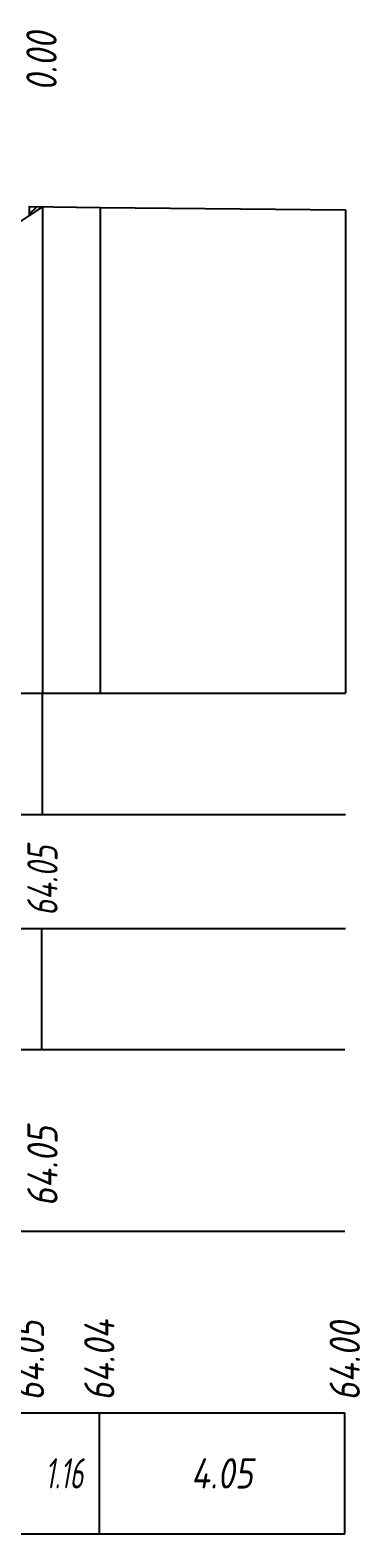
# Model space of a CAD drawing. Extents: x -717 to 1451, y -133302 to 233.
# Drawn here: x -187.5 to -160.2, y -130801.4 to -130677.2 of the extents above; entities that cross this region are included whole.
import ezdxf
from ezdxf.enums import TextEntityAlignment as Align

# ---------------------------------------------------------------- set-up
doc = ezdxf.new("R2010")
doc.units = 0
for name, color, linetype in [('Код_510', 7, 'Continuous'), ('Код_514', 1, 'Continuous'), ('Код_516', 1, 'Continuous'), ('Контур_0', 7, 'Continuous'), ('Контур_508', 7, 'Continuous'), ('Контур_512', 7, 'Continuous'), ('Контур_513', 7, 'Continuous'), ('Контур_818', 7, 'Continuous'), ('Красный поперечник', 1, 'Continuous'), ('Объём_2650', 7, 'Continuous'), ('Объём_2662', 7, 'Continuous'), ('Объём_2667', 7, 'Continuous'), ('Объём_2668', 7, 'Continuous'), ('Объём_2669', 7, 'Continuous'), ('Объём_2675', 7, 'Continuous'), ('Рабочие отметки', 7, 'Continuous'), ('Таблица', 7, 'Continuous'), ('Черный поперечник', 3, 'Continuous')]:
    doc.layers.add(name, color=color, linetype=linetype)
for name, color, linetype, true_color in [('Контур_2570', 7, 'Continuous', 0x80ff00), ('Контур_2741', 4, 'Continuous', 0x00ffff), ('Контур_2742', 4, 'Continuous', 0x00ffff), ('Контур_2743', 4, 'Continuous', 0x00ffff), ('Контур_2744', 7, 'Continuous', 0xa4ffff), ('Контур_2750', 4, 'Continuous', 0x00ffff), ('Контур_2751', 4, 'Continuous', 0x00ffff), ('Контур_2752', 4, 'Continuous', 0x00ffff), ('Контур_707', 4, 'Continuous', 0x00ffff), ('Объём_2600', 7, 'Continuous', 0x808000)]:
    doc.layers.add(name, color=color, linetype=linetype, true_color=true_color)
doc.styles.add('М', font='romand.shx', dxfattribs={"width": 0.8, "oblique": 10, "height": 2.5})

msp = doc.modelspace()

# ---------------------------------------------------------------- hatches: boundary and pattern name
at = {"layer": 'Объём_2600'}
h = msp.add_hatch(dxfattribs=at)
h.set_pattern_fill('ANSI31', color=6, scale=0.4)
h.set_pattern_definition([(45, (-469.3065, 10.0569), (-0.898025612, 0.898025612), [])])
h.paths.add_polyline_path([(-186.444, -130691.776), (-187.498, -130692.479), (-187.498, -130691.763)])

# ---------------------------------------------------------------- linework, layer by layer
at = {"layer": 'Код_510'}
for p, q in [((-181.747, -130801.364), (-181.747, -130791.364)), ((-161.498, -130801.364), (-161.498, -130791.364))]:
    msp.add_line(p, q, dxfattribs=at)
at = {"layer": 'Код_514'}
msp.add_line((-186.444, -130741.943), (-186.444, -130731.943), dxfattribs=at)
at = {"layer": 'Код_516'}
msp.add_line((-186.498, -130761.364), (-186.498, -130751.364), dxfattribs=at)
at = {"layer": 'Контур_0', "flags": 128}
msp.add_lwpolyline([(-195.654, -130697.916), (-186.444, -130691.776), (-186.444, -130691.776), (-186.444, -130691.776), (-186.444, -130691.776), (-186.444, -130691.776), (-186.444, -130691.776), (-186.444, -130691.776), (-186.444, -130691.776), (-186.444, -130691.776), (-186.444, -130691.776), (-186.444, -130691.776), (-186.444, -130691.776), (-186.444, -130691.776)], dxfattribs=at)
at = {"layer": 'Контур_2570', "flags": 128}
msp.add_lwpolyline([(-187.498, -130691.763), (-181.693, -130691.835), (-161.444, -130692.027)], dxfattribs=at)
at = {"layer": 'Контур_2741', "flags": 128}
msp.add_lwpolyline([(-186.444, -130691.776), (-186.444, -130691.776)], dxfattribs=at)
at = {"layer": 'Контур_2742', "flags": 128}
msp.add_lwpolyline([(-186.444, -130691.776), (-186.444, -130691.776)], dxfattribs=at)
at = {"layer": 'Контур_2743', "flags": 128}
msp.add_lwpolyline([(-186.444, -130691.776), (-186.444, -130691.776)], dxfattribs=at)
at = {"layer": 'Контур_2744', "flags": 128}
msp.add_lwpolyline([(-186.444, -130691.776), (-186.444, -130691.776)], dxfattribs=at)
msp.add_lwpolyline([(-186.444, -130691.776), (-186.444, -130691.776)], dxfattribs=at)
msp.add_lwpolyline([(-186.444, -130691.776), (-186.444, -130691.776)], dxfattribs=at)
msp.add_lwpolyline([(-186.444, -130691.776), (-186.444, -130691.776)], dxfattribs=at)
msp.add_lwpolyline([(-186.444, -130691.776), (-186.444, -130691.776)], dxfattribs=at)
msp.add_lwpolyline([(-186.444, -130691.776), (-186.444, -130691.776)], dxfattribs=at)
at = {"layer": 'Контур_2750', "flags": 128}
msp.add_lwpolyline([(-186.444, -130691.776), (-186.444, -130691.776)], dxfattribs=at)
at = {"layer": 'Контур_2751', "flags": 128}
msp.add_lwpolyline([(-186.444, -130691.776), (-186.444, -130691.776)], dxfattribs=at)
at = {"layer": 'Контур_2752', "flags": 128}
msp.add_lwpolyline([(-186.444, -130691.776), (-186.444, -130691.776)], dxfattribs=at)
at = {"layer": 'Контур_508', "flags": 128}
msp.add_lwpolyline([(-364.306, -130700.875), (-353.402, -130693.605), (-325.506, -130692.769), (-325.506, -130691.01), (-308.544, -130690.779), (-297.572, -130690.625), (-290.675, -130690.495), (-276.855, -130690.234), (-275.979, -130690.217), (-274.706, -130690.243), (-274.706, -130690.193), (-273.433, -130690.218), (-273.433, -130690.168), (-237.204, -130690.893), (-237.204, -130693.328), (-202.998, -130694.354), (-197.654, -130697.916), (-195.654, -130697.916), (-186.444, -130691.776)], dxfattribs=at)
at = {"layer": 'Контур_512', "flags": 128}
msp.add_lwpolyline([(-237.204, -130693.328), (-202.998, -130694.354), (-197.654, -130697.916), (-195.654, -130697.916), (-186.444, -130691.776)], dxfattribs=at)
at = {"layer": 'Контур_513', "flags": 128}
msp.add_lwpolyline([(-364.306, -130700.875), (-353.402, -130693.605), (-325.506, -130692.769), (-325.506, -130691.01), (-308.544, -130690.779), (-297.572, -130690.625), (-290.675, -130690.495), (-276.855, -130690.234), (-275.979, -130690.217), (-274.706, -130690.243), (-274.706, -130690.193), (-273.433, -130690.218), (-273.433, -130690.168), (-237.204, -130690.893), (-237.204, -130693.328), (-202.998, -130694.354), (-197.654, -130697.916), (-195.654, -130697.916), (-186.444, -130691.776)], dxfattribs=at)
at = {"layer": 'Контур_707', "flags": 128}
msp.add_lwpolyline([(-195.654, -130697.916), (-186.444, -130691.776)], dxfattribs=at)
at = {"layer": 'Контур_818', "flags": 128}
msp.add_lwpolyline([(-187.498, -130691.763), (-186.444, -130691.776)], dxfattribs=at)
at = {"layer": 'Красный поперечник'}
for p, q in [((-195.654, -130697.916), (-186.444, -130691.776)), ((-186.444, -130691.776), (-186.444, -130731.943))]:
    msp.add_line(p, q, dxfattribs=at)
at = {"layer": 'Объём_2650', "color": 6, "flags": 128}
msp.add_lwpolyline([(-186.444, -130691.776), (-187.498, -130692.479), (-187.498, -130691.763), (-186.444, -130691.776), (-186.444, -130691.776)], dxfattribs=at)
msp.add_lwpolyline([(-186.444, -130691.776), (-187.498, -130692.479), (-187.498, -130691.763), (-186.444, -130691.776), (-186.444, -130691.776)], dxfattribs=at)
at = {"layer": 'Объём_2662', "flags": 128}
msp.add_lwpolyline([(-190.31, -130694.354), (-186.444, -130691.776)], dxfattribs=at)
msp.add_lwpolyline([(-190.31, -130694.354), (-186.444, -130691.776)], dxfattribs=at)
at = {"layer": 'Объём_2667', "flags": 128}
msp.add_lwpolyline([(-186.444, -130691.776), (-186.444, -130691.776)], dxfattribs=at)
msp.add_lwpolyline([(-186.444, -130691.776), (-186.444, -130691.776)], dxfattribs=at)
at = {"layer": 'Объём_2668', "flags": 128}
msp.add_lwpolyline([(-186.444, -130691.776), (-186.444, -130691.776)], dxfattribs=at)
msp.add_lwpolyline([(-186.444, -130691.776), (-186.444, -130691.776)], dxfattribs=at)
at = {"layer": 'Объём_2669', "flags": 128}
msp.add_lwpolyline([(-186.444, -130691.776), (-186.444, -130691.776)], dxfattribs=at)
msp.add_lwpolyline([(-186.444, -130691.776), (-186.444, -130691.776)], dxfattribs=at)
at = {"layer": 'Объём_2675', "flags": 128}
msp.add_lwpolyline([(-186.444, -130691.776), (-186.444, -130691.776)], dxfattribs=at)
msp.add_lwpolyline([(-186.444, -130691.776), (-186.444, -130691.776)], dxfattribs=at)
msp.add_lwpolyline([(-186.444, -130691.776), (-186.444, -130691.776)], dxfattribs=at)
msp.add_lwpolyline([(-186.444, -130691.776), (-186.444, -130691.776)], dxfattribs=at)
msp.add_lwpolyline([(-186.444, -130691.776), (-186.444, -130691.776)], dxfattribs=at)
msp.add_lwpolyline([(-186.444, -130691.776), (-186.444, -130691.776)], dxfattribs=at)
msp.add_lwpolyline([(-186.444, -130691.776), (-186.444, -130691.776)], dxfattribs=at)
msp.add_lwpolyline([(-186.444, -130691.776), (-186.444, -130691.776)], dxfattribs=at)
msp.add_lwpolyline([(-186.444, -130691.776), (-186.444, -130691.776)], dxfattribs=at)
msp.add_lwpolyline([(-186.444, -130691.776), (-186.444, -130691.776)], dxfattribs=at)
msp.add_lwpolyline([(-186.444, -130691.776), (-186.444, -130691.776)], dxfattribs=at)
msp.add_lwpolyline([(-186.444, -130691.776), (-186.444, -130691.776)], dxfattribs=at)
at = {"layer": 'Таблица'}
for p, q in [((-389.306, -130731.943), (-161.444, -130731.943)), ((-389.306, -130741.943), (-161.444, -130741.943)), ((-389.306, -130751.364), (-161.444, -130751.364)), ((-389.361, -130761.364), (-161.498, -130761.364)), ((-389.361, -130776.364), (-161.498, -130776.364)), ((-389.361, -130791.364), (-161.498, -130791.364)), ((-389.361, -130801.364), (-161.498, -130801.364))]:
    msp.add_line(p, q, dxfattribs=at)
at = {"layer": 'Черный поперечник', "color": 7}
for p, q in [((-181.693, -130691.835), (-181.693, -130731.943)), ((-161.444, -130692.027), (-161.444, -130731.943))]:
    msp.add_line(p, q, dxfattribs=at)
at = {"layer": 'Черный поперечник', "flags": 128}
msp.add_lwpolyline([(-187.498, -130691.763), (-181.693, -130691.835), (-161.444, -130692.027)], dxfattribs=at)

# ---------------------------------------------------------------- texts
at = {"layer": 'Код_510', "style": 'М', "oblique": 10, "width": 0.8}
for s, p in [('64.05', (-187.552, -130790.364)), ('64.04', (-181.747, -130790.364)), ('64.00', (-161.498, -130790.364))]:
    msp.add_text(s, height=2.5, rotation=90, dxfattribs=at).set_placement(p, align=Align.MIDDLE_LEFT)
at = {"layer": 'Код_510', "style": 'М', "oblique": 10}
for s, width, p in [('1.16', 0.6, (-184.65, -130796.364)), ('4.05', 0.8, (-171.623, -130796.364))]:
    msp.add_text(s, height=2.5, dxfattribs=dict(at, width=width)).set_placement(p, align=Align.MIDDLE_CENTER)
at = {"layer": 'Код_514', "style": 'М', "oblique": 10, "width": 0.7}
msp.add_text('64.05', height=2.5, rotation=90, dxfattribs=at).set_placement((-186.444, -130750.325), align=Align.MIDDLE_LEFT)
at = {"layer": 'Код_516', "style": 'М', "oblique": 10, "width": 0.8}
msp.add_text('64.05', height=2.5, rotation=90, dxfattribs=at).set_placement((-186.444, -130774.314), align=Align.MIDDLE_LEFT)
at = {"layer": 'Рабочие отметки', "color": 1, "style": 'М', "oblique": 10, "width": 0.8}
msp.add_text('0.00', height=2.5, rotation=90, dxfattribs=at).set_placement((-186.522, -130682.207), align=Align.MIDDLE_LEFT)

doc.saveas('drawing.dxf')
